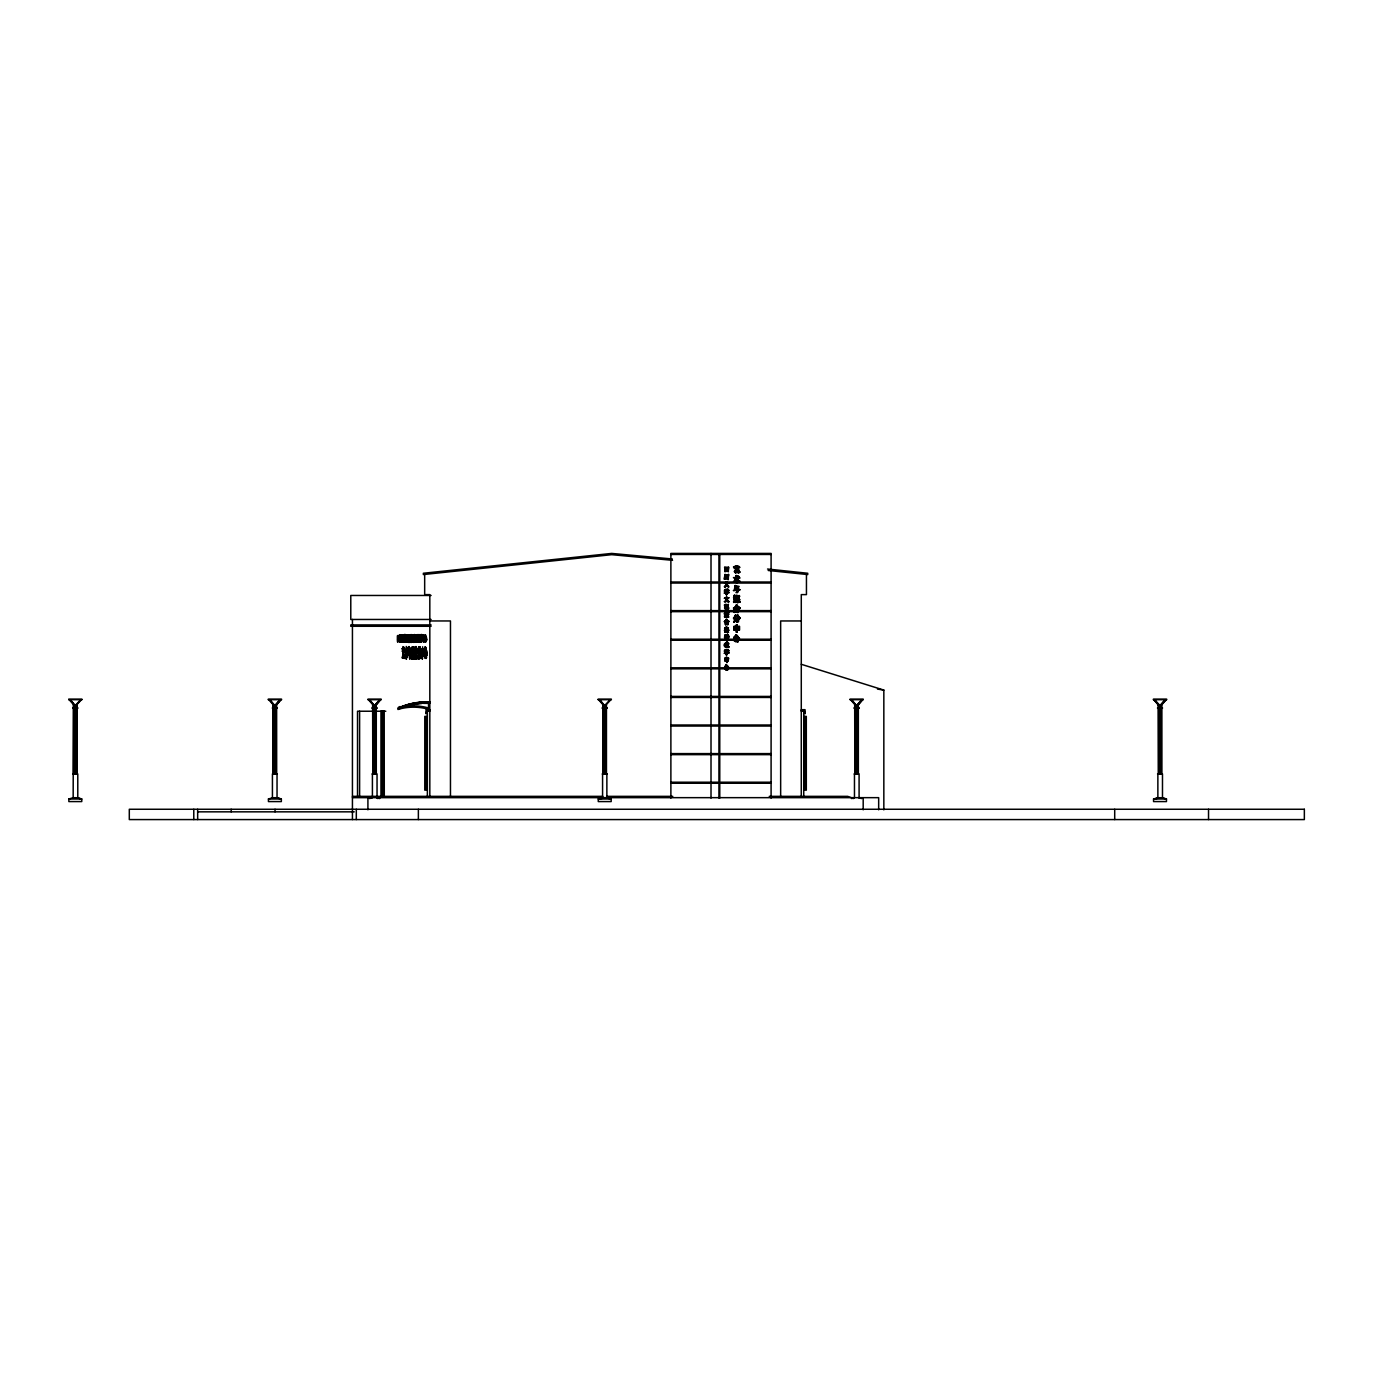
<?xml version="1.0" encoding="UTF-8"?>
<svg xmlns="http://www.w3.org/2000/svg" width="1373" height="1373" viewBox="0 0 1373 1373"><rect width="100%" height="100%" fill="white"/><g stroke="black" fill="none" stroke-linecap="round" stroke-linejoin="round"><path stroke-width="1.5" d="M406.236 659.229L406.494 650.716L407.077 654.2A7.208 1.733 -90 0 0 407.609 655.831L407.867 655.831M737.232 582.736C734.521 567.461 736.855 592.964 737.318 578.599A5.732 4.514 -90 0 0 738.245 580.659L739.635 581.603M403.164 649.326L402.649 650.974L402.667 649.326M402.907 650.974L402.924 649.326L402.649 650.974M411.746 658.8L412.415 649.069L412.243 654.269L412.089 652.021M415.504 635.991L414.663 634.601L415.435 639.629M419.949 651.935L419.743 658.422M424.257 650.596L424.635 656.62A19.617 4.72 -90 0 0 424.858 651.437L424.257 650.596L424.583 651.437A19.617 4.72 -90 0 1 424.377 656.62L424.635 656.62M424.36 637.209L424.394 640.831A11.945 2.883 90 0 0 424.532 637.587L424.566 637.518M424.514 650.596L424.051 656.14M424.978 638.102L424.978 637.209M412.346 651.059L412.535 656.946M412.964 646.906L412.672 653.102L413.977 653.102L413.925 646.717L413.445 648.21M413.719 648.21L413.977 647.249M419.606 653.222L419.383 658.748M422.627 646.769L422.678 649.223M399.697 639.08L399.612 642.101L400.332 639.08M404.211 656.586L404.246 654.595M410.029 653.96L410.064 652.312M417.186 638.548C418.147 627.615 416.86 645.379 415.556 639.818M417.77 634.601L417.066 641.38M412.157 649.069C412.329 641.586 410.561 657.427 411.969 654.767M415.504 640.35L416.139 642.341L416.757 635.974C413.119 633.262 413.908 639.732 414.783 636.334M411.231 640.23L410.905 642.427L413.033 636.059A4.72 1.133 -90 0 0 413.239 634.738L412.604 634.738A4.72 1.133 -90 0 1 412.415 636.059L411.951 638.411L412.278 637.553A4.891 1.184 90 0 0 412.621 636.128L413.324 635.545L414.8 639.818M411.522 642.427C413.393 641.466 410.27 636.78 408.485 640.024L409.72 640.23L409.72 642.341M416.397 638.548L416.534 634.995L417.924 634.995M416.946 641.105L416.774 638.926L416.911 641.14L417.804 640.865L417.135 634.601M418.816 639.252C422.455 641.019 415.127 644.349 414.749 640.333M735.327 567.341L735.31 568.319L736.306 567.341M402.924 637.312L402.873 638.72A3.965 0.961 -90 0 1 402.598 640.35L402.22 642.238L400.916 642.101L401.757 635.184L397.483 635.613L397.483 641.826L398.273 641.26M408.897 646.769L409.171 648.313L410.853 648.313L410.853 649.601L409.137 649.601L409.068 651.025L410.664 651.025L410.338 653.96L410.338 652.312L408.982 653.325C409.566 636.54 408.056 656.86 409.291 652.312M416.671 640.573C414.835 636.128 418.319 637.106 412.278 637.553M411.951 647.404L411.9 649.275L412.278 647.232M415.006 637.278L414.938 639.629L414.886 636.643L415.264 638.136M418.988 653.634L418.405 655.796M419.263 653.222L417.993 659.023L419.211 654.355M411.831 652.021L412.14 650.562L411.986 654.269M416.156 638.548L416.294 636.334M416.791 638.548L416.757 635.974M417.255 652.501L416.86 651.626A8.633 2.077 -90 0 1 416.276 649.154L416.002 649.154A8.581 2.077 90 0 0 416.431 651.111L416.191 658.971L416.826 651.712M417.289 641.792L417.512 638.514L417.546 641.998M725.768 631.786L727.004 628.285L726.231 631.288M409.429 648.313L409.205 647.455M409.343 651.025L409.394 649.601M410.321 655.23L410.029 658.508M410.578 655.23L409.806 658.8M411.849 650.562L411.9 655.608M738.331 618.142L737.387 622.141M725.425 666.626L724.807 668.994L724.995 666.368M733.457 640.333L734.383 637.072L733.457 640.333L734.624 640.607A10.4 8.204 -90 0 0 735.104 637.57L734.624 637.57A10.4 8.204 -90 0 1 734.143 640.607M404.469 656.586L404.057 657.513M424.944 638.96L424.223 640.556M425.99 648.502C424.446 644.795 426.282 648.845 425.887 650.236C423.639 646.237 425.201 656.981 424.875 658.336C429.595 657.083 423.262 657.169 425.064 649.275M402.529 658.113L403.799 651.832M410.012 655.23L409.892 657.118M410.27 655.23L409.72 657.53M418.902 638.84C421.322 643.851 416.774 642.255 419.143 634.669M418.525 635.768L418.387 634.669L419.829 634.704C420.601 643.079 412.569 637.398 414.783 636.145M425.458 641.122L426.66 639.887C426.746 634.12 424.257 640.041 426.66 639.887M426.025 654.852L426.093 658.525M737.25 626.397L737.164 624.972M737.593 618.897L737.181 621.3M425.527 639.887L425.493 642.066L425.338 636.368M425.664 637.003C428.17 642.53 423.176 645.241 424.72 636.368L425.527 636.368M407.197 639.183C405.722 631.065 408.124 651.368 407.661 636.78M408.485 640.024L410.51 640.264L410.613 635.63L412.106 635.665L411.986 637.072L410.304 636.334L410.27 642.204L411.248 640.848M410.973 638.926L410.27 642.204M411.282 636.214L411.351 637.072L411.282 636.008M398.771 638.188L399.406 638.188M419.263 636.471L419.177 634.738M419.829 634.704L419.846 637.759A5.578 1.339 -90 0 0 420.001 639.526L419.383 639.526A5.578 1.339 -90 0 1 419.211 637.759L419.194 637.106M402.443 638.445L402.581 639.629A6.076 1.459 -90 0 0 403.096 641.775L403.731 641.775A6.076 1.459 90 0 1 403.199 639.629L402.443 638.445L402.34 639.715A4.565 1.098 90 0 1 402.049 641.208L401.585 642.238L401.98 640.35A3.965 0.961 -90 0 0 402.238 638.72L403.164 634.978M403.061 638.445L402.958 639.715A4.565 1.098 -90 0 1 402.667 641.208L402.22 642.238M402.529 657.461L404.125 652.021L403.473 649.326M402.701 657.289L402.924 655.316M406.236 646.46L407.283 650.133M400.315 639.869L400.229 642.101M739.223 570.43L738.949 572.112L735.344 572.146L738.708 568.817L737.576 567.341L737.541 568.216M415.779 646.614L417.478 652.844L416.053 646.614L415.676 647.455A9.439 2.265 90 0 1 415.092 650.201L414.697 651.214M418.473 637.587L418.353 637.982A6.848 1.648 -90 0 1 417.976 638.926L417.924 641.792L418.181 639.698M408.073 637.415L407.798 640.453L408.45 639.234M725.785 637.347L724.944 639.44M737.524 589.772L737.593 588.794M737.988 589.772L738.314 588.056M738.657 589.772L738.777 588.056L735.447 588.056M410.304 636.334L409.875 642.341L408.073 642.341L408.073 638.891C411.282 639.406 408.004 636.214 408.45 639.561M410.939 636.334L410.578 640.075M405.035 641.5L404.228 642.272L405.207 640.024M420.91 641.5L421.923 637.982M421.545 641.5L419.863 641.466L419.486 640.093A8.667 2.094 -90 0 0 419.692 637.106L419.383 639.526M725.579 634.858L726.471 637.295L725.27 639.887M411.025 635.905L411.522 634.601L410.115 634.772L410.458 638.153M727.536 614.864C728.977 618.502 725.39 616.305 727.364 617.438M418.954 654.355L418.25 659.023M725.39 637.209L725.596 635.013M734.092 596.877L734.229 595.367C738.365 600.241 734.023 602.146 733.457 601.803M734.572 596.877L734.709 595.367M726.042 568.576L724.978 570.07M725.648 637.209L725.716 634.618M725.939 637.209L726.128 635.081M727.055 645.996L725.768 646.168L725.922 647.421L725.442 646.22L725.339 647.438M414.457 657.204L414.062 658.542L413.393 655.075M726.248 583.576L726.094 584.589A2.883 2.265 -90 0 1 725.476 585.773L724.79 586.357M726.54 583.576L726.386 584.589A2.883 2.265 -90 0 1 725.768 585.773L724.378 586.563L725.253 586.94M724.584 637.158L725.064 635.321L725.133 637.209M725.133 637.347L725.064 635.321M399.921 635.304L399.612 642.101M401.122 635.304L401.105 642.101M402.512 636.574L402.546 634.91M407.249 634.875L407.3 638.582M727.192 628.577C725.785 631.323 730.882 633.107 726.506 631.391M413.239 634.738L414.44 639.475M724.841 637.209L725.442 635.596M728.342 637.175L727.553 639.561M420.001 639.526L420.172 637.106A8.667 2.094 -90 0 1 420.104 640.093L420.378 642.066M404.366 654.595L404.383 657.461L402.667 657.513M736.134 586.46L735.053 585.55L734.538 589.292L735.825 588.794M735.516 585.55L734.538 589.292M411.419 636.008L410.613 637.45M412.037 636.214L411.814 637.45M736.271 618.897L734.092 622.312L735.585 618.897M736.752 618.897L734.092 622.312M734.675 596.877L734.847 595.47M404.778 636.111L404.949 634.635L405.67 636.78M404.005 634.772C404.366 637.518 402.976 633.605 405.584 634.635L404.572 639.389M421.288 636.111L421.46 634.635L421.477 636.111M421.923 636.111L422.095 634.635C419.486 633.605 420.876 637.518 420.516 634.772M736.46 608.119L735.139 607.982C733.216 613.182 736.649 613.113 736.271 607.982M737.816 612.427L737.85 607.982M736.203 605.167L737.335 605.321L736.203 605.167A5.801 4.582 90 0 1 734.692 607.278L733.697 608.977L736.923 606.197A5.286 4.17 -90 0 0 738.073 607.793L738.279 612.427L737.061 612.427L737.061 607.913L739.755 608.823L739.996 607.913L736.855 605.596L739.996 607.913M736.426 640.916L735.413 635.476C737.112 633.125 738.502 638.411 736.34 636.351M417.89 653.05L418.868 646.82L417.667 651.883L418.473 653.222M418.868 646.82L418.147 653.05M735.087 597.633L734.126 600.602L733.989 596.877M406.133 650.716L405.241 657.787A12.443 3.003 -90 0 0 405.962 655.23L406.511 651.677M406.391 650.716L405.241 657.787M416.053 646.614L415.933 647.455A9.439 2.265 -90 0 1 415.35 650.201L414.629 653.102L415.281 652.226M418.593 646.82L418.456 650.613M403.233 642.066L402.924 640.161A5.338 1.287 -90 0 1 402.632 638.599L402.512 637.312M403.868 642.066L403.542 640.161A5.338 1.287 90 0 1 403.267 638.599L403.147 637.312M406.254 651.677L405.704 655.23A12.443 3.003 -90 0 1 404.984 657.787M415.504 636.334L415.573 636.694M415.144 656.723C415.916 641.62 416.688 662.472 414.68 657.684L414.955 657.221M412.106 656.14L411.488 658.8M408.897 637.209C410.699 636.591 406.099 635.527 409.909 634.944L409.875 640.127L410.424 639.286M409.514 637.209L409.326 635.939M413.324 635.545L413.239 636.128A4.891 1.184 -90 0 1 412.913 637.518M417.238 640.728L417.358 638.685M419.452 635.51L418.765 637.038M735.053 585.55L739.172 586.46L735.568 587.215M738.108 590.527L737.507 592.449L735.997 592.621L737.936 590.527M738.588 590.527L737.284 592.57M416.551 638.548L418.284 638.119L418.525 636.3M408.073 638.891L407.798 640.453M409.291 637.776L409.068 639.561L408.725 635.115M422.095 636.111L422.095 634.635M406.477 650.716L406.494 650.888A10.195 2.454 90 0 0 406.614 652.656A10.057 2.42 -90 0 0 407.129 655.968L407.558 657.049M418.096 640.882L419.657 640.299L418.611 639.955M420.035 648.382L419.589 646.769L420.601 653.05L419.984 649.738M725.425 639.818L727.484 634.326L726.403 636.3M414.869 640.522L413.908 642.307M413.702 656.706L412.278 658.851L413.307 656.191M735.756 596.912L739.841 596.242L733.508 597.633C737.438 596.157 734.177 602.661 735.036 597.633M408.691 636.78L409.051 634.772M425.338 649.137L425.149 646.769M425.887 650.236L425.407 646.769M727.999 643.697L727.587 645.447L728.291 643.697A6.316 4.977 90 0 1 727.844 645.859L728.737 646.855M727.501 668.308L727.398 669.904M727.621 643.233C727.827 639.372 725.613 648.828 724.772 645.241M727.484 641.929L726.471 644.95M404.451 657.066L404.263 658.388L404.417 656.792M425.613 650.236L426.093 649.034M397.964 636.248L397.724 640.127L398.651 639.131M414.852 659.074L415.59 651.403M424.926 634.807C424.6 637.535 426.797 634.24 424.892 636.368M737.661 641.757L738.966 639.818L737.747 639.578L737.37 640.916M737.85 640.916L738.211 639.578M418.576 637.038L418.731 635.768M736.065 618.897L733.645 621.609M425.87 636.815L425.561 634.807M737.455 590.527L736.82 591.866M738.966 639.818L737.867 641.723M727.69 598.25L726.883 600.396L728.668 601.511M727.982 598.25L726.883 600.396M417.1 635.339L416.654 638.291M423.759 634.995L423.759 636.334M725.27 627.907L724.532 628.834L725.27 628.062M725.167 627.615L724.824 628.834L728.188 628.062M727.124 616.872L726.506 616.82M724.995 639.32L726.077 637.347L726.574 639.063M414.097 637.398L414.148 636.334L416.911 636.334M419.4 640.659L418.937 642.272M727.673 569.143L728.05 569.263M416.156 638.754L412.295 639.595M727.192 641.929L727.33 643.233C732.976 643.422 719.023 644.383 726.918 643.645M413.273 655.075L412.638 656.569M726.763 583.576L727.038 584.503A3.93 3.106 -90 0 0 728.016 585.945L728.771 587.026A4.479 3.535 -90 0 1 727.192 585.258L726.471 584.881A3.347 2.643 -90 0 1 725.631 586.408L725.304 586.7M726.866 584.4L726.763 584.881A3.347 2.643 -90 0 1 725.922 586.408L724.549 587.146M725.716 630.224L725.013 629.332M727.278 598.25L726.574 600.001L725.785 598.25M727.57 598.25L726.574 600.001M403.713 646.717L403.473 648.743M410.905 642.427L411.008 641.5M414.8 640.916L413.908 642.427L413.959 638.96L410.458 638.72L412.243 638.926M415.418 640.916C413.908 644.555 415.624 638.479 416.173 642.221M416.036 637.347L416.191 635.768L414.148 635.733M411.505 634.669L411.66 635.905M417.341 637.844L419.606 637.587M416.105 641.328L418.284 641.328L416.826 642.015M737.198 577.655C738.88 575.63 738.039 577.038 736.735 577.655L736.168 575.51L736.203 577.655M736.168 575.51L738.777 576.42L738.262 577.518M725.219 606.248L724.944 607.106M407.764 650.716L407.747 649.326L405.224 650.133M735.825 572.146L734.881 571.151L737.696 568.817L734.143 568.456L738.193 568.096M418.662 637.587L419.52 638.325M419.108 638.325L418.971 637.982A6.848 1.648 -90 0 1 418.593 638.926M418.25 639.217L416.053 638.479M412.689 635.545L413.548 638.188L412.604 634.738M736.443 606.197A5.286 4.17 -90 0 0 737.593 607.793L739.275 608.823L739.515 607.913M725.648 612.993L725.373 613.851L726.763 612.89M402.907 646.614L402.667 648.743M404.108 648.743L404.572 647.936L404.589 649.326M726.334 594.149L726.351 593.085M726.214 594.715L726.66 593.085M726.334 654.423L726.351 653.342M726.214 654.972L726.66 653.342M736.357 600.756L735.207 596.74M403.593 651.231L403.061 654.149M404.04 650.596L402.117 651.231L403.868 652.021M724.326 613.868L725.476 611.843L724.704 613.834M725.476 611.843L724.412 613.834M419.829 640.539L419.486 642.358M728.256 668.479L727.536 669.87M411.299 641.723C408.468 642.375 411.591 639.08 410.887 642.204M728.668 617.009L728.033 615.413M406.631 647.215L406.751 650.133M410.115 634.772L409.823 638.153M425.561 636.471L425.596 641.328M426.265 650.287L426.522 655.762L426.265 650.287L426.969 653.531M426.78 655.762L426.522 650.287M406.58 640.264C405.55 645.156 407.146 637.621 407.369 642.066M426.471 640.299L426.282 637.003M419.984 635.098L418.508 634.669M725.476 574.566L725.03 579.097M725.768 574.566L725.528 578.599L724.378 579.149L724.961 574.498L724.378 579.149M727.209 574.858L726.832 578.908M728.376 574.532L728.308 579.526M726.283 583.027L726.283 581.74L727.021 583.027M727.021 597.787L726.283 596.86L726.283 597.787M727.673 639.561L728.754 637.518M726.437 669.355L725.991 665.751L726.145 669.355M728.96 621.3L728.376 621.025A4.908 3.879 -90 0 1 726.986 619.635L726.197 619.36A3.433 2.712 -90 0 1 725.733 620.321L725.27 620.871M419.675 658.611L420.207 651.935L418.216 651.935L418.216 653.222L419.863 653.222L419.417 657.307M418.387 656.826L417.787 657.839M739.343 602.318C741.592 602.455 736.374 600.138 737.644 602.593M413.959 642.169L411.505 642.015L411.162 639.749M416.002 638.617L417.667 638.548L417.787 640.779M728.033 613.8L728.291 612.753M726.54 615.327L725.545 617.266L727.192 615.67M726.832 615.327L725.836 617.266M727.244 590.218L727.947 589.154L727.536 590.218M727.244 650.493L727.947 649.412L727.673 650.493M727.536 650.493L727.947 649.412M411.557 636.317L411.299 637.741M726.832 642.392C722.953 644.074 727.621 641.637 726.094 642.718M398.53 636.248L398.273 640.625M421.013 642.238L421.082 640.024M403.542 651.832L402.22 657.873L404.4 658.422M405.704 637.879C404.297 640.951 405.962 634.824 401.568 637.312M422.215 637.879L421.082 639.389M420.825 635.03C421.751 635.939 419.726 635.424 422.266 635.098M727.072 635.493L727.484 634.326M725.545 569.538L725.751 567.718M411.042 639.286L409.858 641.895M727.106 605.785L727.707 605.63M727.415 638.788L726.935 637.209L727.227 638.823M414.629 653.102L415.024 652.226A11.173 2.695 -90 0 0 415.899 648.365M425.853 640.299L426.076 641.277L424.909 641.054M727.072 611.723L727.673 612.684L727.33 611.774M727.604 621.077L726.231 620.373A3.553 2.815 -90 0 1 725.459 621.385L727.879 621.385L725.733 621.849M726.712 619.944L726.523 620.373A3.553 2.815 -90 0 1 725.751 621.385M407.197 649.858L406.768 647.198L407.489 648.005M735.962 578.016L733.457 582.169A8.049 6.35 90 0 0 735.671 579.698L736.203 578.565M404.64 635.699L404.469 634.669L405.258 635.699M735.413 615.138L733.869 618.811L734.023 617.49A6.916 5.458 90 0 0 735.413 615.138L736.546 615.722L733.869 618.811M418.868 642.358L419.194 640.539L418.13 640.693M728.479 636.832C724.566 635.991 731.483 638.308 727.364 634.807M726.66 594.612L726.746 593.085M736.666 578.565L736.134 579.698A8.049 6.35 -90 0 1 733.937 582.169L736.443 578.016L733.439 577.655L739.343 577.192L739.961 578.016L736.7 578.016L736.752 582.736M725.219 607.312L725.905 609.818L725.905 607.141C721.82 608.805 727.999 606.025 726.969 606.712M726.66 607.312L727.261 606.712M733.8 611.671L735.31 611.105L735.619 607.982M726.66 654.887L726.746 653.342M727.673 590.218L727.656 589.154M725.528 628.422L726.437 628.714M725.871 628.353L726.145 628.714M735.962 601.374L733.766 602.472M737.799 575.939L738.828 577.449M397.724 640.127L398.119 636.248M726.66 644.95L727.673 645.859L726.145 647.026M421.082 639.046L421.46 637.347L420.447 637.982M724.927 615.842L725.613 613.971L725.081 615.705M724.532 646.443L725.733 646.22M725.939 612.993L724.566 615.258M412.278 658.851L412.672 657.152M737.936 640.882L735.859 640.882L735.877 636.351M736.7 578.016A5.784 4.565 -90 0 0 737.764 580.659L740.064 581.466L738.708 580.745A4.651 3.673 90 0 1 737.679 579.629L736.958 578.016M725.219 605.785L726.54 604.789L725.304 604.566M736.786 625.281L736.597 626.397L737.25 625.281M406.494 659.229L406.751 650.716L406.889 652.656A10.057 2.42 90 0 0 407.386 655.968L407.506 657.307M403.473 650.819L403.971 649.326M420.344 653.05A8.392 2.025 -90 0 1 419.863 651.42L419.589 646.769M420.121 651.42L419.863 646.769M726.128 643.645L726.746 642.444M739.172 618.811L740.098 618.039L739.172 618.811A5.492 4.325 90 0 1 737.867 617.438L737.576 615.104L740.098 618.039M726.798 666.077L726.403 665.579M736.923 606.197L733.697 608.977M739.824 602.318C738.039 599.126 733.319 604.429 737.061 600.276M737.644 600.945L735.499 602.507M725.802 665.047L727.089 666.077M735.413 635.476L736.306 634.824M728.737 612.512L726.763 612.753M724.584 608.462L725.51 607.312L725.51 609.818L726.197 607.467M728.342 604.532L727.673 607.827L728.411 604.429M727.004 658.199L726.317 657.066L726.317 658.199M738.52 572.695L739.91 572.06L738.794 572.661M736.855 636.849L737.782 636.145M726.901 615.67L725.545 617.266M734.984 612.015L735.928 608.033M726.952 644.366L726.54 646.769M728.308 646.82L726.763 647.249M727.93 646.271L726.386 647.524M727.055 636.094L725.905 637.003L727.862 634.618M418.319 642.272L419.022 639.715M409.755 637.553L414.268 637.415M418.336 637.844L417.083 638.05M728.153 613.525L728.926 612.976L726.197 613.559M726.626 631.649C722.147 633.983 727.467 629.778 728.582 632.352M728.222 632.421L727.501 631.323M727.57 591.197L725.201 591.197M728.05 630.447C732.976 629.641 717.118 631.46 728.634 630.087M727.57 651.471L726.746 652.879M727.93 651.386L725.201 651.471M725.905 644.023L726.729 644.572M737.061 566.998L737.044 565.813L738.039 566.998M75.927 704.847L80.698 699.681M76.699 704.847L81.47 699.681M279.972 699.681L275.51 704.847L275.389 773.926M275.801 704.847L280.281 699.681M280.744 699.681L276.282 704.847L276.316 773.926M276.608 773.926L276.608 704.847L281.053 699.681M375.172 704.847L379.652 699.681M379.943 699.681L375.481 704.847L375.378 773.926M375.945 704.847L380.424 699.681M376.288 773.926L376.288 704.847L380.716 699.681M605.339 704.847L610.11 699.681M610.882 699.681L606.111 704.847L606.145 773.926M857.233 704.847L861.712 699.681M862.004 699.681L857.541 704.847L857.439 773.926M858.005 704.847L862.467 699.681M858.348 773.926L858.348 704.847L862.776 699.681M1165.093 699.681L1160.631 704.847L1160.511 773.926M1165.402 699.681L1160.923 704.847L1160.82 773.926M1165.866 699.681L1161.404 704.847L1161.438 773.926M1161.73 773.926L1161.73 704.847L1166.175 699.681M738.451 577.655L739.343 577.192M726.712 628.285L726.66 631.117M725.733 569.709L725.184 570.55L726.42 567.718M728.188 614.726C730.539 614.332 722.318 615.464 728.754 614.435M724.79 638.531L725.905 638.085L725.081 638.531M724.584 617.043L726.145 616.048M727.089 596.98L726.729 597.787M725.871 612.169L724.652 613.903L725.665 613.851M726.3 665.939L726.214 669.904M738.468 572.112L738.76 570.43L739.91 572.06M735.327 566.998L735.31 565.745L736.306 566.998M738.451 566.998L739.961 567.341L733.457 566.998L739.378 566.534M737.335 568.456L738.708 568.817M726.111 601.271L727.347 601.237M726.883 600.773L725.613 601.666M727.501 666.54L728.565 668.6M733.388 618.107L734.504 617.49A6.916 5.458 -90 0 0 735.894 615.138M724.446 637.261C727.089 635.407 727.004 641.054 726.677 637.415M725.442 621.403L724.36 621.574L726.025 620.321A3.433 2.712 -90 0 0 726.506 619.36L726.197 619.36M725.733 621.403L724.635 622.038M737.73 637.364L739.395 638.033L739.275 640.11L737.73 637.364L738.794 640.11L739.961 639.698M725.407 644.95L724.24 645.001A5.132 4.05 -90 0 0 725.407 644.023M724.635 615.842L726.231 615.241L725.081 615.361M408.502 640.728L409.085 642.341M728.565 617.164L727.707 615.482M726.18 626.792L726.626 627.839L726.815 626.912M726.317 637.467L726.918 639.097M418.439 637.621L417.873 635.167L416.225 635.545M410.132 639.252L409.257 639.458L409.24 634.875M404.366 648.743L401.808 648.743L404.846 649.326L404.572 647.936M405.104 650.871L408.038 650.716L407.747 649.326M408.227 636.78L408.416 634.772M405.67 638.016L403.611 638.05M422.18 638.016L420.121 638.05M726.437 594.715L727.038 593.085M726.437 654.972L727.038 653.342M410.149 639.921L409.257 642.341M726.695 592.003L727.536 591.591L724.446 591.643L724.446 590.218L728.909 590.218L727.947 591.523M727.295 592.038L728.153 591.609M727.295 652.295L727.621 651.386M725.373 589.257L725.871 589.566M726.128 589.446L727.175 589.927M725.013 649.789L726.06 650.201M726.128 649.704L727.175 650.201L726.489 649.446M416.002 640.728L416.482 639.749M724.36 621.574L725.287 621.128M737.215 568.817L734.229 571.511L735.653 572.695M726.471 590.201L726.78 589.171M725.905 601.666L724.429 601.631A6.076 4.788 -90 0 0 726.266 600.396L726.557 600.396A4.771 3.776 -90 0 1 725.648 598.25M725.184 570.55L726.128 567.718M407.781 635.939L408.038 636.78M404.451 642.272L404.417 640.024M410.184 658.731L409.806 657.427M724.618 614.212L725.613 613.971M735.259 601.786L737.541 600.276L735.619 599.623L740.013 599.623L737.919 600.276L740.098 601.528M733.388 608.102L735.173 607.278A5.801 4.582 90 0 0 736.683 605.167M725.768 631.992L724.79 632.284M734.177 612.478L735.087 612.255M726.128 632.043L725.201 632.301M727.072 617.438L727.81 614.864M734.624 637.57L733.903 637.072M736.958 615.396L738.039 615.104M736.306 568.062L735.842 568.062M727.724 569.692L727.398 567.718M398.994 708.211L399.131 708.159A68.015 68.015 0 0 1 421.923 702.547L429.818 702.461M399.131 708.863L399.131 707.884A67.946 67.946 0 0 1 421.923 702.289L429.955 702.204M398.994 708.64L399.148 708.571A67.637 67.637 0 0 1 421.94 702.942L429.818 702.856M398.959 708.931L399.251 708.811A67.397 67.397 0 0 1 421.957 703.199L429.955 703.113M377.592 798.537L383.393 796.357M725.064 615.567L725.991 613.285A1.802 1.424 -90 0 0 726.386 612.478M724.378 616.597L725.322 616.391M726.368 604.309L724.481 604.738M738.228 568.817L734.933 571.305L735.362 572.661M77.454 797.713L81.762 799L81.762 801.575L68.856 801.575L68.856 799L73.164 797.713L73.387 704.847L74.571 704.847L70.246 699.681L74.382 704.847M277.037 773.926L277.037 797.713L281.345 799L281.345 801.575L268.439 801.575L268.439 799L272.746 797.713M369.543 798.571L372.409 797.713L372.409 773.926M851.603 798.571L854.469 797.713L854.469 773.926M727.965 604.395L727.965 607.827C724.601 609.458 730.196 607.964 727.965 609.818M417.598 638.067L417.22 635.27L417.804 637.621M728.274 613.508L727.055 613.971M726.197 639.784L729.063 639.715L726.712 639.732M728.05 607.724L728.977 608.067L728.05 608.222M726.403 604.824L724.549 605.167M724.36 645.842L727.055 645.585M604.034 798.022L598.268 799L598.268 801.575L611.174 801.575L611.174 799L606.866 797.713L606.866 773.926M1157.405 798.348L1153.56 799L1153.56 801.575L1166.466 801.575L1166.466 799L1162.159 797.713M672.324 558.983L611.689 553.422L423.365 573.262L423.365 574.549L611.689 554.675L672.547 560.321M734.864 567.341L733.937 566.998M670.882 554.452L771.094 554.452M724.978 567.718L728.342 567.718M724.978 570.911L728.342 570.911M724.978 571.374L728.342 571.374M735.19 572.695L739 572.695M728.582 574.446L727.862 579.526L728.6 574.652M768.194 570.481L807.736 574.549L807.736 573.262L767.541 569.023M670.882 582.015L718.937 582.015L718.937 554.452M771.094 582.015L719.761 582.015L719.761 554.452M670.882 583.044L718.937 583.044L718.937 610.625L670.882 610.625M771.094 583.044L719.761 583.044L719.761 610.625L771.094 610.625M738.073 588.794L735.722 589.395M724.841 590.682L728.514 590.682M726.626 594.149L726.729 594.715M431.105 595.47L350.784 595.47L350.784 619.463L431.105 619.463M737.455 595.47L736.323 595.367L736.323 599.126L739.069 599.126L739.069 596.912M739.137 595.47L738.005 596.242M739.069 595.676L738.588 596.242M736.906 597.341L738.485 597.341M736.906 597.993L738.485 597.993M736.906 598.474L738.485 598.474M724.429 601.631L724.721 601.631A6.076 4.788 -90 0 0 726.557 600.396M726.437 606.952L724.446 605.785L726.677 606.248M670.882 611.654L718.937 611.654L718.937 639.217L670.882 639.217M771.094 611.654L719.761 611.654L719.761 639.217L771.094 639.217M726.283 613.285L726.351 613.422A1.802 1.424 -90 0 0 726.677 612.478M727.501 616.82L727.244 614.864M429.818 620.956L450.464 620.956L450.464 796.357M801.283 620.956L780.653 620.956L780.653 796.357M725.476 622.896L727.862 622.896L727.862 624.046L725.476 624.046M725.476 624.509L727.862 624.766L727.947 622.432M431.105 624.921L350.784 624.921L350.784 626.277L431.105 626.277M737.318 625.075L736.117 624.972L736.117 626.397M728.445 627.907L724.961 627.615M406.631 636.145L407.283 634.961M726.3 634.944L724.841 635.081M403.851 635.133L404.709 635.201M410.27 635.201L411.746 635.287M420.361 635.133L421.065 635.545M408.227 635.63L409.12 635.424M416.036 635.63L417.272 635.442M420.67 635.699L421.768 635.699M399.56 636.248L397.638 636.248L397.638 640.625L399.56 640.625M408.038 636.145L403.611 636.111L403.782 638.05M412.243 636.248L410.647 635.63M728.788 636.591L727.656 634.807L728.703 636.883M736.409 636.437L735.087 636.283L735.121 641.414L736.117 641.757M401.568 636.574L409.617 636.574M420.292 636.746L422.335 636.746M414.389 636.849L415.71 637.038M422.455 636.969L424.291 636.969L424.291 639.149L420.087 640.024M409.171 637.415L407.747 636.78M405.086 637.879L405.979 636.111M421.597 637.879L422.489 637.947M408.227 637.415L409.463 639.08M408.227 638.016L409.566 638.445M397.638 639.458L398.994 638.994M405.739 642.238L405.67 641.431A8.324 2.008 -90 0 0 406.442 639.715L407.318 639.715M413.977 639.921L417.1 639.749M422.455 639.784L424.291 640.024M419.28 640.093L423.073 640.23M423.673 640.024L424.463 636.334L422.283 636.334L422.283 640.23M670.882 640.247L718.937 640.247L718.937 667.81L670.882 667.81M771.094 640.247L719.761 640.247L719.761 667.81L771.094 667.81M399.56 641.26L397.638 641.826M401.122 641.26L400.332 635.201M412.295 641.157L413.805 641.157M400.075 641.603L399.697 635.201L400.487 641.26M405.67 641.431L406.305 641.431A8.324 2.008 90 0 0 407.06 639.715L406.94 639.063A6.522 1.562 -90 0 1 406.683 636.78M410.664 641.723L411.591 641.603M399.715 641.757L399.097 635.613M412.295 641.792L413.805 641.792M735.568 636.283L735.602 641.414L738.142 641.757M724.24 645.001L724.532 645.001A5.132 4.05 90 0 0 725.716 644.023M727.381 645.859L729.046 646.855M402.907 647.781L403.164 648.743M403.696 647.816L403.971 648.743M403.971 650.39L403.696 649.326L403.731 650.819M412.329 650.562L411.368 649.275L414.32 649.326L414.32 648.21L412.398 648.21L412.398 649.326M421.374 650.51L423.416 650.51M724.841 650.956L728.514 650.956M414.474 651.626L414.886 653.102M416.534 658.971L416.826 651.54M727.947 651.78L728.909 650.493L724.446 650.493L724.446 651.9L727.536 651.849L726.66 652.879M421.374 653.685L423.416 653.685M726.626 654.423L726.729 654.972M412.226 654.904L414.406 655.075L414.406 653.96L412.329 653.96L412.329 655.075M421.374 654.972L423.416 654.972M411.214 655.23L408.176 655.23L408.176 653.96L411.214 653.96L410.956 655.23M419.675 657.307L419.778 658.748M727.004 657.221L726.712 658.199M412.175 657.633L412.535 658.851M414.68 657.684L415.109 659.074M728.291 658.662L725.064 658.662L725.064 660.241L728.291 660.241M422.112 658.971L422.678 654.972M728.291 660.705L725.064 661.014M728.119 666.214L728.977 668.308M670.882 668.84L718.937 668.84L718.937 696.42L670.882 696.42M771.094 668.84L719.761 668.84L719.761 696.42L771.094 696.42M726.042 669.303L727.587 669.32M725.922 669.904L727.69 669.904M670.882 697.45L718.937 697.45L718.937 725.013L670.882 725.013M771.094 697.45L719.761 697.45L719.761 725.013L771.094 725.013M68.65 699.166L81.985 699.166M268.233 699.166L281.568 699.166M367.913 699.166L381.231 699.166M598.062 699.166L611.397 699.166M849.956 699.166L863.291 699.166M1153.354 699.166L1166.69 699.166M68.65 699.681L81.985 699.681M268.233 699.681L281.568 699.681M367.913 699.681L381.231 699.681M598.062 699.681L611.397 699.681M849.956 699.681L863.291 699.681M1153.354 699.681L1166.69 699.681M423.536 703.371L428.53 703.371L428.53 707.97L427.69 707.73A55.709 55.709 0 0 0 406.889 706.271L406.717 706.288A66.968 66.968 0 0 1 421.974 703.457M429.818 703.371L430.333 701.946L421.889 702.032A68.547 68.547 0 0 0 401.242 706.717C397.93 705.396 396.128 711.248 399.492 708.983A54.422 54.422 0 0 1 429.818 709.687L426.076 709.687L426.076 713.788L426.814 710.459L429.818 710.459M276.608 704.847L274.754 705.036M376.288 704.847L374.434 705.036M603.897 773.926L603.897 704.847L602.798 704.847L602.798 773.926M850.453 699.681L855.877 704.847L851.552 699.681M858.348 704.847L856.495 705.036M1159.842 704.847L1161.73 704.847M74.279 705.036L76.339 705.036M273.862 705.036L275.922 705.036M373.525 705.036L375.584 705.036M603.691 705.036L605.75 705.036M855.585 705.036L857.644 705.036M1158.984 705.036L1161.043 705.036L1160.974 712.261L1158.984 712.261M72.82 707.781L77.78 707.781M272.42 707.781L277.363 707.781M372.083 707.781L377.043 707.781M602.249 707.781L607.192 707.781M854.143 707.781L859.086 707.781M1157.542 707.781L1162.485 707.781M72.82 708.296L77.78 708.296M272.42 708.296L277.363 708.296M372.083 708.296L377.043 708.296M602.249 708.296L607.192 708.296M854.143 708.296L859.086 708.296M1157.542 708.296L1162.485 708.296M801.283 709.687L805.024 709.687L805.024 713.788L804.286 710.459L801.283 710.459M385.796 711.231L357.529 711.231L357.529 796.855M429.818 711.231L427.363 711.231L427.363 796.357M801.283 711.231L803.737 711.231L803.737 796.357M74.279 712.261L76.339 712.261M273.862 712.261L275.922 712.261M373.525 712.261L375.584 712.261M603.691 712.261L605.75 712.261M855.585 712.261L857.644 712.261M427.363 716.38L424.789 716.38L424.789 790.144L427.363 790.144M803.737 716.38L806.311 716.38L806.311 790.144L803.737 790.144M427.363 717.77L426.076 717.77L426.076 788.754L427.363 788.754M803.737 717.77L805.024 717.77L805.024 788.754L803.737 788.754M670.882 726.042L718.937 726.042L718.937 753.605L670.882 753.605M771.094 726.042L719.761 726.042L719.761 753.605L771.094 753.605M670.882 754.652L718.937 754.652L718.937 782.215L670.882 782.215M771.094 754.652L719.761 754.652L719.761 782.215L771.094 782.215M72.82 773.926L77.78 773.926L77.78 797.713L72.82 797.713M277.363 773.926L272.42 773.926L272.42 797.713L277.363 797.713M372.083 773.926L377.043 773.926L377.043 797.713M602.249 773.926L607.192 773.926M854.143 773.926L859.086 773.926L859.086 797.713M1157.542 773.926L1162.485 773.926L1162.485 797.713L1157.542 797.713M670.882 783.245L718.937 783.245L718.937 798.091M771.094 783.245L719.761 783.245L719.761 798.091M352.432 796.357L602.833 796.357M607.02 796.357L672.77 796.357M769.258 796.357L847.725 796.357L853.525 798.537M352.432 797.662L878.669 797.662L878.669 809.813M68.856 799L81.762 799L78.278 798.142M268.439 799L281.345 799L276.127 797.713M197.626 811.838L354.234 811.838M877.484 689.092L883.834 690.087L883.834 809.864M734.229 595.367L735.327 595.47M1162.982 798.142L1166.466 799L1153.56 799L1157.868 797.713L1157.868 773.926M605.956 797.713L611.174 799L598.268 799L602.575 797.713L602.575 773.926M858.76 797.713L861.626 798.571M376.7 797.713L379.583 798.571M724.704 666.368L725.133 666.626A8.701 6.865 -90 0 1 724.807 668.994M801.283 664.292L883.834 690.087M728.96 601.511L727.175 600.396M729.08 636.523L727.192 634.326M728.788 602.095L727.536 601.614M727.072 581.774L726.729 583.027M739.446 572.06L739.017 570.43M737.044 565.813L738.279 566.174M728.668 621.3L728.085 621.025A4.908 3.879 -90 0 1 726.677 619.635L726.763 619.532M727.862 621.523L728.771 621.866M728.308 601.889L726.592 600.773M739.618 581.019L739.189 580.745A4.651 3.673 -90 0 1 738.142 579.629L737.438 578.016M734.366 599.435L735.344 599.812M739.515 601.237L738.382 600.276M725.957 669.801L725.871 665.751M735.825 634.824L737.301 636.145M739.618 618.039L737.576 615.104M728.153 621.523L726.42 619.944M728.651 586.22L728.308 585.945A3.93 3.106 -90 0 1 727.33 584.503L727.055 583.576M726.077 664.601L727.227 665.356M735.877 635.476L737.318 636.849M726.506 626.912L726.712 627.083M728.788 647.301L727.621 646.271M410.493 637.038L410.647 636.214M1154.744 699.681L1159.275 704.847L1158.091 704.847L1158.263 773.926M1154.041 699.681L1158.383 704.847M1153.852 699.681L1158.177 704.847M851.363 699.681L855.688 704.847L855.791 773.926M850.642 699.681L854.984 704.847M599.658 699.681L603.983 704.847M599.452 699.681L603.794 704.847L603.725 773.926M598.559 699.681L603.09 704.847L602.97 773.926M369.491 699.681L373.834 704.847L372.632 704.847L372.804 773.926M369.303 699.681L373.628 704.847L373.731 773.926M368.393 699.681L372.924 704.847M269.829 699.681L274.154 704.847L272.97 704.847L272.97 773.926M269.623 699.681L273.965 704.847L274.068 773.926L273.896 704.847M268.73 699.681L273.261 704.847M69.148 699.681L73.679 704.847L73.558 773.926M408.004 642.066L407.197 640.264M738.245 636.883L739.498 639.698M726.866 600.001L726.077 598.25M417.478 652.844L416.603 651.626M423.124 634.807L423.124 636.334M408.656 637.776L408.57 638.376M414.32 658.542L413.599 657.341M414.183 656.706L413.651 655.075M733.851 608.102L734.177 608.977M737.438 615.396L738.331 617.438A5.492 4.325 90 0 0 739.652 618.811M726.574 584.4L726.901 585.258A4.479 3.535 -90 0 0 728.479 587.026M414.062 657.959L413.324 656.037L413.307 659.023M418.284 638.119L417.838 635.27M416.894 641.809L417.032 638.548M406.562 639.183L406.305 636.145M407.335 654.2L406.871 650.716M406.442 639.715L406.305 639.063A6.522 1.562 -90 0 1 406.065 636.78M417.667 638.548L417.873 639.852M407.06 638.565L406.854 636.78M404.692 656.792L404.64 654.595M420.704 641.534L421.631 642.238L421.717 640.024M738.039 567.341L737.061 568.216L737.061 567.341M409.12 640.728L409.72 634.875M409.549 657.53L409.6 658.8M1208.532 809.263L1208.532 819.578M1160.357 711.128L1160.357 773.926M1160.031 711.128L1159.876 773.926M1159.19 704.847L1159.19 773.926M1114.704 809.263L1114.704 819.578M863.188 797.662L863.188 809.813M858.039 704.847L858.039 773.926M857.576 705.036L857.576 712.261M857.13 704.847L857.13 773.926M856.632 711.128L856.632 773.926M856.495 712.261L856.495 773.926M855.619 704.847L855.619 773.926M854.692 704.847L854.864 773.926M806.449 574.549L806.449 594.612L801.283 594.612L801.283 796.357M771.094 798.091L771.094 553.422L670.882 553.422L670.882 798.091M739.069 626.397L739.069 630.001M738.88 630.001L734.538 630.19M738.485 596.912L738.588 599.126M738.228 600.842L738.228 602.593L737.164 602.593L737.164 600.945M738.399 627.152L738.399 629.023M738.399 629.778L739.549 630.001L739.549 626.397L733.886 626.397L733.886 630.19L735.018 629.778M737.541 607.913L737.541 612.427M737.25 627.152L737.25 629.023M737.25 629.778L737.25 632.129L736.117 632.129L736.117 629.778M736.803 595.367L736.906 596.242M736.803 596.912L736.803 599.126M736.117 627.152L736.117 629.023M735.018 627.152L735.018 629.023M734.366 626.397L734.366 630.19M728.857 583.027L724.515 583.027M728.617 590.218L728.514 591.557M728.617 650.493L728.514 651.832M728.445 567.255L728.342 571.752M728.222 590.682L728.222 591.557M728.222 650.956L728.222 651.832M728.376 658.199L728.291 660.876M728.05 567.718L728.05 570.911M728.05 571.374L728.737 567.255L724.584 567.255L725.27 571.374M728.153 574.446L728.153 579.526M727.999 658.662L727.999 660.241M727.999 660.705L728.668 658.199L724.687 658.199L725.356 660.705M727.57 622.896L727.57 624.046M727.57 624.509L728.256 622.432L725.081 622.432L725.768 624.509M727.106 567.718L727.209 570.138L726.729 567.718M727.004 658.662L727.004 660.241M727.004 660.705L727.004 662.541L726.317 660.705M726.695 574.789L726.695 578.908M726.609 658.662L726.712 660.241M726.609 660.705L726.712 662.541M726.317 658.662L726.317 660.241M725.768 622.896L725.768 624.046M725.39 622.432L725.476 624.835M725.356 658.662L725.356 660.241M725.27 567.718L725.27 570.911M725.133 590.682L725.133 591.643M725.133 650.956L725.133 651.9M724.875 567.255L724.978 571.786M724.755 590.218L724.841 591.643M724.755 650.493L724.841 651.9M724.978 658.199L724.978 661.014M711.008 553.422L711.008 798.091M606.454 773.926L606.454 704.847L604.583 705.036M605.544 704.847L605.544 773.926M605.236 704.847L605.236 773.926M605.064 711.128L605.064 773.926M604.583 712.261L604.583 773.926M429.818 796.357L429.818 594.612L424.669 594.612L424.669 574.549M425.407 649.91L425.407 655.127M423.828 636.334L423.828 640.024M423.673 636.969L423.605 639.149M423.605 639.784L423.759 642.307L422.97 639.784M423.468 649.223L423.416 655.35M422.97 636.969L423.073 639.149M423.159 650.51L423.159 653.685M423.159 654.972L423.725 649.223L421.065 649.223L421.065 655.659L421.631 654.972M422.918 636.334L422.918 640.23M422.455 640.23L422.489 636.111L420.121 636.111L420.292 638.05M422.403 650.51L422.403 653.685M422.403 654.972L422.403 658.971L422.112 654.972M422.112 650.51L422.112 653.685M421.871 636.111L421.871 637.947L421.7 636.746M421.545 638.514L421.717 639.389M421.631 650.51L421.631 653.685M421.322 649.223L421.374 655.659M420.756 636.111L420.756 638.05M419.366 636.111C415.418 635.218 424.326 637.707 418.01 637.038L417.804 637.707M419.005 634.669L419.143 635.768M419.005 636.3L418.971 637.587M418.37 809.263L418.37 819.578M414.148 653.96L414.148 655.075M413.719 649.326L413.582 653.96M413.582 656.037L413.582 659.023L413.05 656.191M413.342 638.96L413.342 642.169M413.17 639.595L413.17 641.157M413.204 647.249L413.204 648.21M412.758 638.96L412.93 642.272M412.604 653.96L412.604 655.075M412.14 638.96L412.295 642.272M410.578 648.313L410.578 649.601M408.845 638.651L408.691 642.341M408.433 653.96L408.433 655.23M408.227 638.651L408.227 642.341M407.077 634.875L407.077 636.145M405.189 636.746L405.189 637.947M405.035 638.514L405.207 639.389M404.246 636.111L404.246 638.05M403.902 636.574L403.937 637.982M402.941 634.807L403.13 636.574M401.534 635.133L401.723 642.101M384.2 711.06L384.286 796.357M383.17 711.06L383.17 796.357M382.003 711.06L382.003 796.357M380.973 711.06L380.973 796.357M375.979 704.847L375.979 773.926M375.516 705.036L375.516 712.261M375.069 704.847L374.898 773.926M374.589 711.128L374.434 773.926M367.913 797.662L367.913 809.813M359.606 711.231L359.606 796.855M356.311 809.263L356.311 819.578M352.432 619.463L352.432 819.578M275.698 704.847L275.698 773.926M275.235 711.128L275.235 773.926M274.909 711.128L274.909 773.926L274.754 712.261M275.046 809.263L275.046 811.838M273.141 704.847L273.141 773.926M231.179 809.263L231.179 811.838M197.661 809.263L197.661 819.578M193.782 809.263L193.782 819.578M77.025 773.926L77.025 704.847L75.172 705.036M76.734 704.847L76.734 773.926M76.116 704.847L76.116 773.926M75.824 704.847L75.807 773.926L75.652 711.128M75.326 711.128L75.172 773.926M74.296 704.847L74.485 773.926M399.131 707.867A67.723 67.723 0 0 1 421.906 702.289M726.266 600.396A4.771 3.776 -90 0 1 725.356 598.25M727.587 645.447A4.119 3.244 -90 0 1 727.175 643.697M728.634 643.697A6.316 4.977 -90 0 1 728.136 645.859M727.879 645.447A4.119 3.244 -90 0 1 727.467 643.697M416.156 648.365A11.173 2.695 90 0 1 415.624 651.145M738.811 618.142L738.468 621.797L736.546 622.141L738.073 618.897L734.589 618.142L738.811 618.142M414.938 635.442L414.663 634.601L414.938 635.442M415.109 638.96L414.818 637.982L415.109 638.96M405.001 706.58L405.979 706.872L405.001 706.58M739.961 589.772L733.491 590.527L739.961 589.772M729.046 592.621L724.36 593.085L729.046 592.621M728.891 597.787L724.429 598.25L728.891 597.787M738.88 627.152L734.538 627.152L734.538 629.023L738.88 629.023L738.88 627.152M406.048 639.389L403.576 640.024L406.048 639.389M729.046 652.879L724.36 653.342L729.046 652.879M1304.35 809.263L129.302 809.263L129.302 819.578L1304.35 819.578L1304.35 809.263M736.786 629.023L736.786 627.152L736.597 629.023M736.786 632.129L736.786 629.778L736.597 632.129"/></g></svg>
